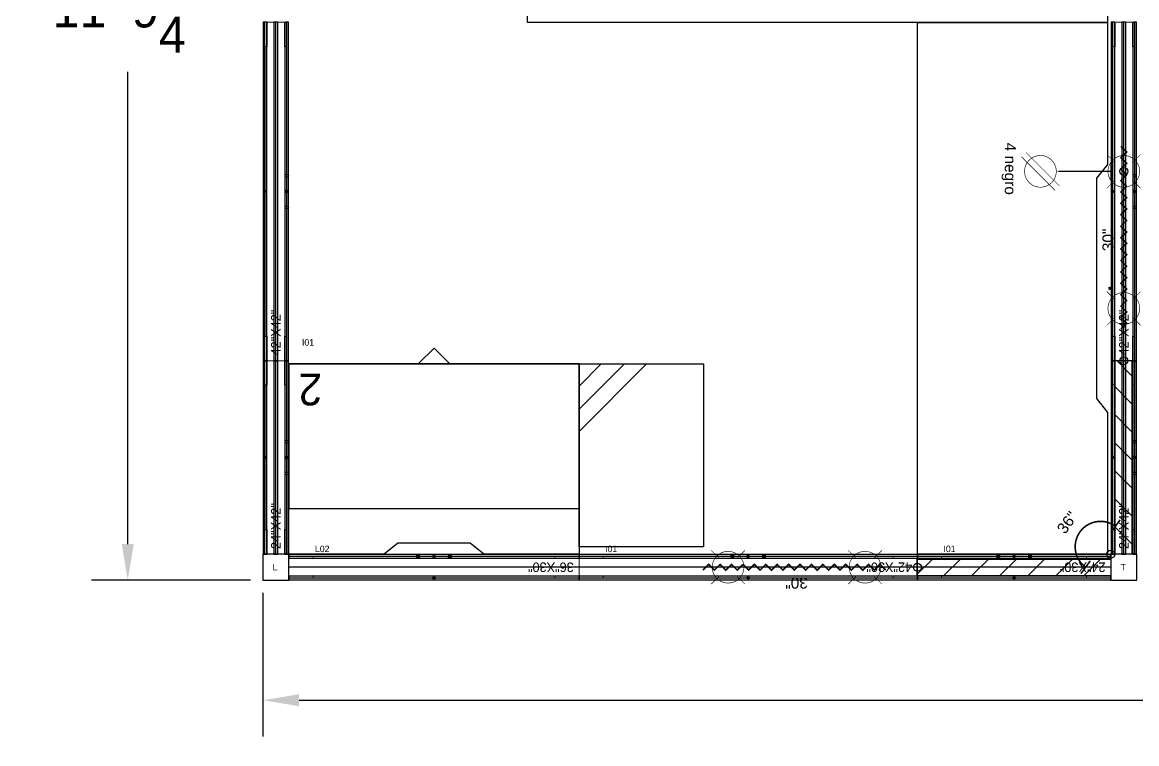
# Model space of a CAD drawing. Header units: inches. Extents: x 126 to 13186, y 9 to 361.
# Drawn here: x 7780.1 to 7918.4, y 21.4 to 110.9 of the extents above; entities that cross this region are included whole.
import ezdxf
from ezdxf.enums import TextEntityAlignment as Align

# ---------------------------------------------------------------- set-up
doc = ezdxf.new("R2010")
doc.units = ezdxf.units.IN
doc.header["$MEASUREMENT"] = 0
for name, color, linetype in [('DD2D', 7, 'Continuous'), ('DD2D_Geometry', 7, 'Continuous'), ('ELECTRI', 7, 'Continuous'), ('ENFASIS NEW', 7, 'Continuous'), ('Id Unión', 7, 'Continuous'), ('LATEFILE', 7, 'Continuous'), ('LATFILE', 7, 'Continuous'), ('LF', 7, 'Continuous'), ('PV-26D', 7, 'Continuous'), ('S7000', 7, 'Continuous'), ('TEXT HARNESS', 7, 'Continuous')]:
    doc.layers.add(name, color=color, linetype=linetype)
doc.styles.add('ARIAL', font='arial.ttf')
doc.styles.get("Standard").update_dxf_attribs({"font": 'stylu.ttf'})
doc.dimstyles.get("Standard").update_dxf_attribs({"dimscale": 25, "dimtxt": 0.18, "dimasz": 0.18, "dimexe": 0.18, "dimexo": 0.0625, "dimgap": 0.09, "dimtad": 0, "dimtih": 1, "dimtoh": 1, "dimzin": 0, "dimdsep": 46, "dimlunit": 4, "dimtxsty": 'Standard', "dimcen": 0.09, "dimadec": 0, "dimazin": 0, "dimtfac": 1, "dimtofl": 0, "dimtmove": 0, "dimatfit": 3, "dimfxl": 1, "dimtolj": 1, "dimtzin": 0, "dimarcsym": 0})

# ---------------------------------------------------------------- blocks, each defined once
blk = doc.blocks.new('829030')
at = {"color": 1, "const_width": 0.002}
for points in [[(0.1385, 0.0265), (0.112, 0.053)], [(0.1915, 0.0265), (0.218, 0.053)], [(0.5705, 0.0265), (0.544, 0.053)], [(0.6235, 0.0265), (0.65, 0.053)], [(0.1385, -0.0265), (0.112, -0.053)], [(0.1915, -0.0265), (0.218, -0.053)], [(0.5705, -0.0265), (0.544, -0.053)], [(0.6235, -0.0265), (0.65, -0.053)]]:
    blk.add_lwpolyline(points, dxfattribs=at)
for points in [[(0.165, -0.05, -1), (0.165, 0.05, -1)], [(0.597, -0.05, 1), (0.597, 0.05, 1)]]:
    blk.add_lwpolyline(points, format="xyb", close=True, dxfattribs=at)
at = {"color": 1}
for points in [[(0.1, 0.009, 0.005, 0.005, 0), (0.118, -0.009, 0.005, 0.005, 0), (0.136, 0.009, 0.005, 0.005, 0), (0.154, -0.009, 0.005, 0.005, 0), (0.172, 0.009, 0.005, 0.005, 0), (0.19, -0.009, 0.005, 0.005, 0), (0.208, 0.009, 0.005, 0.005, 0), (0.226, -0.009, 0.005, 0.005, 0), (0.244, 0.009, 0.005, 0.005, 0), (0.262, -0.009, 0.005, 0.005, 0), (0.28, 0.009, 0.005, 0.005, 0), (0.298, -0.009, 0.005, 0.005, 0), (0.316, 0.009, 0.005, 0.005, 0), (0.334, -0.009, 0.005, 0.005, 0), (0.352, 0.009, 0.005, 0.005, 0), (0.37, -0.009, 0.005, 0.005, 0), (0.388, 0.009, 0.005, 0.005, 0), (0.406, -0.009, 0.005, 0.005, 0), (0.424, 0.009, 0.005, 0.005, 0), (0.442, -0.009, 0.005, 0.005, 0), (0.46, 0.009, 0.005, 0.005, 0), (0.478, -0.009, 0.005, 0.005, 0), (0.496, 0.009, 0.005, 0.005, 0), (0.514, -0.009, 0.005, 0.005, 0), (0.532, 0.009, 0.005, 0.005, 0), (0.55, -0.009, 0, 0, 0)], [(0.676, 0.009, 0.005, 0.005, 0), (0.658, -0.009, 0.005, 0.005, 0), (0.64, 0.009, 0.005, 0.005, 0), (0.622, -0.009, 0.005, 0.005, 0), (0.604, 0.009, 0.005, 0.005, 0), (0.586, -0.009, 0.005, 0.005, 0), (0.568, 0.009, 0.005, 0.005, 0), (0.55, -0.009, 0, 0, 0)]]:
    blk.add_lwpolyline(points, format="xyseb", dxfattribs=at)
blk.add_circle((0, 0), 0.0125, dxfattribs=at)
blk.add_point((0, 0), dxfattribs=at)
at = {"layer": 'TEXT HARNESS', "color": 1, "style": 'ARIAL'}
blk.add_text('30"', height=0.03469, dxfattribs=at).set_placement((0.381, 0.05), align=Align.MIDDLE)
blk = doc.blocks.new('8065E4C')
at = {"color": 1}
for points in [[(0, -0.04, 0.005, 0.005, 0), (0, -0.165, 0.025, 0, 0), (0, -0.2114, 0, 0, 0)], [(-0.0601, -0.309, 0.002, 0.002, 0), (0.046, -0.2029, 0.002, 0.002, 0)], [(-0.046, -0.3231, 0.002, 0.002, 0), (0.0601, -0.217, 0.002, 0.002, 0)]]:
    blk.add_lwpolyline(points, format="xyseb", dxfattribs=at)
at = {"color": 1, "const_width": 0.005}
blk.add_lwpolyline([(0.025, -0.04), (-0.025, -0.04)], dxfattribs=at)
at = {"color": 1, "const_width": 0.002}
blk.add_lwpolyline([(-0.05, -0.263, -1), (0.05, -0.263, -1)], format="xyb", close=True, dxfattribs=at)
at = {"color": 1}
blk.add_circle((0, 0), 0.0125, dxfattribs=at)
blk.add_point((0, 0), dxfattribs=at)
at = {"layer": 'TEXT HARNESS', "color": 1, "style": 'ARIAL'}
blk.add_text('4 negro', height=0.03469, dxfattribs=at).set_placement((-0.0081, -0.363), align=Align.MIDDLE)
blk = doc.blocks.new('*X45')
at = {"color": 0}
for p, q in [((45.2092, -47.6869), (45.2569, -47.6392)), ((45.2923, -47.6922), (45.3453, -47.6392)), ((45.3807, -47.6922), (45.4337, -47.6392)), ((45.4691, -47.6922), (45.5221, -47.6392)), ((45.5575, -47.6922), (45.6105, -47.6392)), ((45.6459, -47.6922), (45.6989, -47.6392)), ((45.7343, -47.6922), (45.7873, -47.6392))]:
    blk.add_line(p, q, dxfattribs=at)
blk = doc.blocks.new('806224')
at = {"color": 1}
for p, q in [((-0.6104, 0), (0, 0)), ((-0.6104, -0.053), (-0.6104, 0)), ((0, 0), (0, -0.053)), ((0, -0.053), (-0.6104, -0.053))]:
    blk.add_line(p, q, dxfattribs=at)
blk.add_blockref('*X45', (-45.8197, 47.6392), dxfattribs=at)
blk = doc.blocks.new('817736')
at = {"color": 3, "const_width": 0.005}
blk.add_lwpolyline([(0.08, 0.04, 1), (-0.08, 0.04)], format="xyb", dxfattribs=at)
for points in [[(-0.055, 0.04), (-0.105, 0.04)], [(0.055, 0.04), (0.105, 0.04)]]:
    blk.add_lwpolyline(points, dxfattribs=at)
at = {"color": 3}
blk.add_circle((0, 0), 0.0125, dxfattribs=at)
blk.add_point((0, 0), dxfattribs=at)
at = {"layer": 'TEXT HARNESS', "color": 3, "style": 'ARIAL'}
blk.add_text('36"', height=0.03469, dxfattribs=at).set_placement((0, 0.17), align=Align.MIDDLE)
blk = doc.blocks.new('DD40102466AB')
at = {"color": 1}
for p, q in [((0.0035, -0.0035), (-0.0035, 0.0035)), ((0.0035, 0.0035), (-0.0035, -0.0035))]:
    blk.add_line(p, q, dxfattribs=at)
blk.add_lwpolyline([(-0.3472, -0.0417), (0.3472, -0.0417), (0.391, -0.0067), (0.838, -0.0067), (0.838, -0.6067), (-0.838, -0.6067), (-0.838, -0.0067), (-0.391, -0.0067)], close=True)
blk.add_point((0, 0))
blk.add_point((0, 0))
blk.add_point((0, 0), dxfattribs=at)
blk = doc.blocks.new('DD40102442AB')
at = {"color": 1}
for p, q in [((0.0035, -0.0035), (-0.0035, 0.0035)), ((0.0035, 0.0035), (-0.0035, -0.0035))]:
    blk.add_line(p, q, dxfattribs=at)
blk.add_point((0, 0))
blk.add_point((0, 0))
blk.add_point((0, 0), dxfattribs=at)
blk = doc.blocks.new('S7012')
for p, q in [((0.18, -0.577), (0.393, -0.364)), ((0.25, -0.577), (0.393, -0.434)), ((0.323, -0.577), (0.393, -0.507))]:
    blk.add_line(p, q)
blk.add_lwpolyline([(0, 0), (0.393, 0), (0.393, -0.577), (0, -0.577)], close=True)
blk = doc.blocks.new('LF4023627S')
for p, q in [((0, 0), (0.914, 0)), ((0, -0.457), (0.914, -0.457))]:
    blk.add_line(p, q)
at = {"layer": 'LATEFILE'}
for p, q in [((0, -0.457), (0, 0)), ((0.914, 0), (0.914, -0.457))]:
    blk.add_line(p, q, dxfattribs=at)
blk.add_lwpolyline([(0.407, -0.457), (0.457, -0.507), (0.507, -0.457)], close=True, dxfattribs=at)
at = {"layer": 'LATFILE', "insert": (0.8103, -0.3262), "char_height": 0.1, "width": 0.07696, "attachment_point": 1}
blk.add_mtext('2', dxfattribs=at)
blk = doc.blocks.new('DD40123072AB')
for p, q in [((-0.915, -0.7687), (-0.915, -0.0067)), ((-0.915, -0.0067), (0.915, -0.0067)), ((0.915, -0.0067), (0.915, -0.7687)), ((0.915, -0.7687), (-0.915, -0.7687))]:
    blk.add_line(p, q)
at = {"layer": 'PV-26D'}
for p, q in [((-0.8345, -0.0687), (-0.8345, -0.1107)), ((-0.8335, -0.0687), (-0.8345, -0.0687)), ((-0.8335, -0.1107), (-0.8335, -0.0687)), ((-0.7385, -0.0627), (-0.8285, -0.0627)), ((-0.8285, -0.0637), (-0.8285, -0.0627)), ((-0.8285, -0.0637), (-0.7385, -0.0637)), ((-0.7385, -0.0637), (-0.7385, -0.0627)), ((-0.7335, -0.0687), (-0.7335, -0.1107)), ((-0.7335, -0.0687), (-0.7325, -0.0687)), ((-0.7325, -0.1107), (-0.7325, -0.0687)), ((0.7325, -0.1107), (0.7325, -0.0687)), ((0.7335, -0.0687), (0.7325, -0.0687)), ((0.7335, -0.0687), (0.7335, -0.1107)), ((0.7385, -0.0627), (0.8285, -0.0627)), ((0.7385, -0.0637), (0.7385, -0.0627)), ((0.8285, -0.0637), (0.7385, -0.0637)), ((0.8285, -0.0637), (0.8285, -0.0627)), ((0.8335, -0.1107), (0.8335, -0.0687)), ((0.8335, -0.0687), (0.8345, -0.0687)), ((0.8345, -0.0687), (0.8345, -0.1107)), ((-0.8212, -0.1009), (-0.8212, -0.1157)), ((-0.8212, -0.1009), (-0.8175, -0.1009)), ((-0.8175, -0.1167), (-0.8175, -0.1009)), ((-0.7527, -0.094), (-0.8143, -0.094)), ((-0.8143, -0.094), (-0.8143, -0.0977)), ((-0.8143, -0.0977), (-0.7527, -0.0977)), ((-0.7527, -0.094), (-0.7527, -0.0977)), ((-0.7495, -0.1009), (-0.7495, -0.1167)), ((-0.7458, -0.1009), (-0.7495, -0.1009)), ((-0.7458, -0.1157), (-0.7458, -0.1009)), ((0.7458, -0.1157), (0.7458, -0.1009)), ((0.7458, -0.1009), (0.7495, -0.1009)), ((0.7495, -0.1009), (0.7495, -0.1167)), ((0.7527, -0.094), (0.8143, -0.094)), ((0.7527, -0.094), (0.7527, -0.0977)), ((0.8143, -0.0977), (0.7527, -0.0977)), ((0.8143, -0.094), (0.8143, -0.0977)), ((0.8175, -0.1167), (0.8175, -0.1009)), ((0.8212, -0.1009), (0.8175, -0.1009)), ((0.8212, -0.1009), (0.8212, -0.1157)), ((-0.8335, -0.1107), (-0.8345, -0.1107)), ((-0.8212, -0.1157), (-0.8285, -0.1157)), ((-0.8285, -0.1157), (-0.8285, -0.1167)), ((-0.8285, -0.1167), (-0.8175, -0.1167)), ((-0.7495, -0.1117), (-0.8175, -0.1117)), ((-0.7495, -0.1119), (-0.8175, -0.1119)), ((-0.8175, -0.1124), (-0.7495, -0.1124)), ((-0.7495, -0.1161), (-0.8175, -0.1161)), ((-0.8175, -0.1166), (-0.7495, -0.1166)), ((-0.7495, -0.1167), (-0.8175, -0.1167)), ((-0.7495, -0.1167), (-0.7385, -0.1167)), ((-0.7385, -0.1157), (-0.7458, -0.1157)), ((-0.7385, -0.1157), (-0.7385, -0.1167)), ((-0.7335, -0.1107), (-0.7325, -0.1107)), ((0.7335, -0.1107), (0.7325, -0.1107)), ((0.7385, -0.1157), (0.7458, -0.1157)), ((0.7385, -0.1157), (0.7385, -0.1167)), ((0.7495, -0.1167), (0.7385, -0.1167)), ((0.7495, -0.1117), (0.8175, -0.1117)), ((0.7495, -0.1119), (0.8175, -0.1119)), ((0.8175, -0.1124), (0.7495, -0.1124)), ((0.7495, -0.1161), (0.8175, -0.1161)), ((0.8175, -0.1166), (0.7495, -0.1166)), ((0.7495, -0.1167), (0.8175, -0.1167)), ((0.8285, -0.1167), (0.8175, -0.1167)), ((0.8212, -0.1157), (0.8285, -0.1157)), ((0.8285, -0.1157), (0.8285, -0.1167)), ((0.8335, -0.1107), (0.8345, -0.1107))]:
    blk.add_line(p, q, dxfattribs=at)
at = {"layer": 'PV-26D', "extrusion": (0, 0, -1)}
for centre, radius, start, end in [((0.8285, -0.0687), 0.006, 0, 90), ((0.7385, -0.0687), 0.006, 90, 180), ((-0.7385, -0.0687), 0.006, 0, 90), ((-0.8285, -0.0687), 0.006, 90, 180), ((0.8143, -0.1009), 0.00691, 0, 90), ((0.7527, -0.1009), 0.00691, 90, 180), ((-0.7527, -0.1009), 0.00691, 0, 90), ((-0.8143, -0.1009), 0.00691, 90, 180), ((0.8285, -0.1107), 0.006, 270, 0), ((0.7385, -0.1107), 0.006, 180, 270), ((-0.7385, -0.1107), 0.006, 270, 0), ((-0.8285, -0.1107), 0.006, 180, 270)]:
    blk.add_arc(centre, radius, start, end, dxfattribs=at)
at = {"layer": 'PV-26D'}
for centre, radius, start, end in [((-0.8285, -0.0687), 0.005, 90, 180), ((-0.7385, -0.0687), 0.005, 0, 90), ((0.7385, -0.0687), 0.005, 90, 180), ((0.8285, -0.0687), 0.005, 0, 90), ((-0.8143, -0.1009), 0.00318, 90, 180), ((-0.7527, -0.1009), 0.00318, 0, 90), ((0.7527, -0.1009), 0.00318, 90, 180), ((0.8143, -0.1009), 0.00318, 0, 90), ((-0.8285, -0.1107), 0.005, 180, 270), ((-0.7385, -0.1107), 0.005, 270, 0), ((0.7385, -0.1107), 0.005, 180, 270), ((0.8285, -0.1107), 0.005, 270, 0)]:
    blk.add_arc(centre, radius, start, end, dxfattribs=at)
for points in [[(-0.8175, -0.1167), (-0.8197, -0.1167), (-0.8212, -0.1163), (-0.8212, -0.1157)], [(-0.7458, -0.1157), (-0.7458, -0.1163), (-0.7473, -0.1167), (-0.7495, -0.1167)], [(0.7458, -0.1157), (0.7458, -0.1163), (0.7473, -0.1167), (0.7495, -0.1167)], [(0.8175, -0.1167), (0.8197, -0.1167), (0.8212, -0.1163), (0.8212, -0.1157)]]:
    blk.add_rational_spline(points, [1, 0.804737854124, 0.804737854124, 1], degree=3, dxfattribs=at)
blk = doc.blocks.new('DD40102436AB')
at = {"color": 1}
for p, q in [((0.0035, -0.0035), (-0.0035, 0.0035)), ((0.0035, 0.0035), (-0.0035, -0.0035))]:
    blk.add_line(p, q, dxfattribs=at)
blk.add_lwpolyline([(-0.1137, -0.0417), (0.1137, -0.0417), (0.1575, -0.0067), (0.4575, -0.0067), (0.4575, -0.6067), (-0.4575, -0.6067), (-0.4575, -0.0067), (-0.1575, -0.0067)], close=True)
blk.add_point((0, 0))
blk.add_point((0, 0))
blk.add_point((0, 0), dxfattribs=at)
blk = doc.blocks.new('DD101024422D')
at = {"color": 1}
for p, q in [((0.3015, 0.0379), (0.3085, 0.0308)), ((0.3015, 0.0308), (0.3085, 0.0379)), ((0.3015, -0.0379), (0.3085, -0.0308)), ((0.3015, -0.0308), (0.3085, -0.0379))]:
    blk.add_line(p, q, dxfattribs=at)
at = {"color": 1, "linetype": 'Continuous', "lineweight": 0}
for p, q in [((0, -0.0255), (0, 0.0255)), ((0.0017, 0.0275), (0.0218, 0.0275)), ((0.002, 0.0275), (0.0215, 0.0275)), ((0.0747, 0.0275), (0.0215, 0.0275)), ((0.0747, 0.0275), (0.075, 0.0275)), ((0.0765, 0.026), (0.0765, 0.0343)), ((0.5335, 0.0343), (0.0765, 0.0343)), ((0.5335, 0.0343), (0.5335, 0.026)), ((0.5353, 0.0275), (0.535, 0.0275)), ((0.5353, 0.0275), (0.5885, 0.0275)), ((0.6083, 0.0275), (0.5882, 0.0275)), ((0.608, 0.0275), (0.5885, 0.0275)), ((0.61, -0.0255), (0.61, 0.0255)), ((0.025, -0.0275), (0.002, -0.0275)), ((0.025, -0.0275), (0.0747, -0.0275)), ((0.0747, -0.0275), (0.075, -0.0275)), ((0.0765, -0.0343), (0.0765, -0.026)), ((0.5335, -0.0343), (0.0765, -0.0343)), ((0.5335, -0.026), (0.5335, -0.0343)), ((0.5353, -0.0275), (0.535, -0.0275)), ((0.585, -0.0275), (0.5353, -0.0275)), ((0.585, -0.0275), (0.608, -0.0275))]:
    blk.add_line(p, q, dxfattribs=at)
at = {"color": 1}
for centre in [(0.255, -0.0343), (0.355, -0.0343)]:
    blk.add_circle(centre, 0.005, dxfattribs=at)
at = {"color": 1, "linetype": 'Continuous', "lineweight": 0}
for centre, radius, start, end in [((0.002, 0.0255), 0.00203, 90, 180), ((0.075, 0.026), 0.00151, 10.021, 90), ((0.075, 0.026), 0.00151, 0, 10.021), ((0.535, 0.026), 0.00151, 90, 169.979), ((0.535, 0.026), 0.00151, 169.979, 180), ((0.535, 0.026), 0.00151, 169.979, 180), ((0.608, 0.0255), 0.00203, 0, 90), ((0.002, -0.0255), 0.00203, 180, 270), ((0.075, -0.026), 0.00151, 270, 349.979), ((0.075, -0.026), 0.00151, 349.979, 0), ((0.535, -0.026), 0.00151, 180, 190.021), ((0.535, -0.026), 0.00151, 180, 190.021), ((0.535, -0.026), 0.00151, 190.021, 270), ((0.608, -0.0255), 0.00203, 270, 0)]:
    blk.add_arc(centre, radius, start, end, dxfattribs=at)
at = {"color": 1}
for p in [(0.305, 0.0343), (0.305, -0.0343)]:
    blk.add_point(p, dxfattribs=at)
at = {"insert": (0.0165, 0.0151), "char_height": 0.03, "attachment_point": 1}
blk.add_mtext_dynamic_manual_height_columns('24"X42"', width=75.494015, gutter_width=12.5, heights=[0], dxfattribs=at)
blk = doc.blocks.new('SPACE_DD10102442')
blk.add_blockref('DD101024422D', (0, 0))
blk = doc.blocks.new('DD101042422D')
at = {"color": 1}
for p, q in [((0.53, 0.0379), (0.537, 0.0308)), ((0.53, 0.0308), (0.537, 0.0379)), ((0.53, -0.0379), (0.537, -0.0308)), ((0.53, -0.0308), (0.537, -0.0379))]:
    blk.add_line(p, q, dxfattribs=at)
at = {"color": 1, "linetype": 'Continuous', "lineweight": 0}
for p, q in [((0, -0.0255), (0, 0.0255)), ((0.0017, 0.0275), (0.0218, 0.0275)), ((0.002, 0.0275), (0.0215, 0.0275)), ((0.0747, 0.0275), (0.0215, 0.0275)), ((0.0747, 0.0275), (0.075, 0.0275)), ((0.0765, 0.026), (0.0765, 0.0343)), ((0.9905, 0.0343), (0.0765, 0.0343)), ((0.9905, 0.0343), (0.9905, 0.026)), ((0.9923, 0.0275), (0.992, 0.0275)), ((0.9923, 0.0275), (1.0455, 0.0275)), ((1.0653, 0.0275), (1.0452, 0.0275)), ((1.065, 0.0275), (1.0455, 0.0275)), ((1.067, -0.0255), (1.067, 0.0255)), ((0.025, -0.0275), (0.002, -0.0275)), ((0.025, -0.0275), (0.0747, -0.0275)), ((0.0747, -0.0275), (0.075, -0.0275)), ((0.0765, -0.0343), (0.0765, -0.026)), ((0.9905, -0.0343), (0.0765, -0.0343)), ((0.9905, -0.026), (0.9905, -0.0343)), ((0.9923, -0.0275), (0.992, -0.0275)), ((1.042, -0.0275), (0.9923, -0.0275)), ((1.042, -0.0275), (1.065, -0.0275))]:
    blk.add_line(p, q, dxfattribs=at)
at = {"color": 1}
for centre in [(0.4835, -0.0343), (0.5835, -0.0343)]:
    blk.add_circle(centre, 0.005, dxfattribs=at)
at = {"color": 1, "linetype": 'Continuous', "lineweight": 0}
for centre, radius, start, end in [((0.002, 0.0255), 0.00203, 90, 180), ((0.075, 0.026), 0.00151, 10.021, 90), ((0.075, 0.026), 0.00151, 0, 10.021), ((0.992, 0.026), 0.00151, 90, 169.979), ((0.992, 0.026), 0.00151, 169.979, 180), ((0.992, 0.026), 0.00151, 169.979, 180), ((1.065, 0.0255), 0.00203, 0, 90), ((0.002, -0.0255), 0.00203, 180, 270), ((0.075, -0.026), 0.00151, 270, 349.979), ((0.075, -0.026), 0.00151, 349.979, 0), ((0.992, -0.026), 0.00151, 180, 190.021), ((0.992, -0.026), 0.00151, 180, 190.021), ((0.992, -0.026), 0.00151, 190.021, 270), ((1.065, -0.0255), 0.00203, 270, 0)]:
    blk.add_arc(centre, radius, start, end, dxfattribs=at)
at = {"color": 1}
for p in [(0.5335, 0.0343), (0.5335, -0.0343)]:
    blk.add_point(p, dxfattribs=at)
at = {"insert": (0.0165, 0.0151), "char_height": 0.03, "attachment_point": 1}
blk.add_mtext_dynamic_manual_height_columns('42"X42"', width=75.494015, gutter_width=12.5, heights=[0], dxfattribs=at)
blk = doc.blocks.new('SPACE_DD10104242')
blk.add_blockref('DD101042422D', (0, 0))
blk = doc.blocks.new('DD101024302D')
at = {"color": 6}
for p, q in [((0.3015, 0.0379), (0.3085, 0.0308)), ((0.3015, 0.0308), (0.3085, 0.0379)), ((0.3015, -0.0379), (0.3085, -0.0308)), ((0.3015, -0.0308), (0.3085, -0.0379))]:
    blk.add_line(p, q, dxfattribs=at)
at = {"color": 6, "linetype": 'Continuous', "lineweight": 0}
for p, q in [((0, -0.0255), (0, 0.0255)), ((0.0017, 0.0275), (0.0218, 0.0275)), ((0.002, 0.0275), (0.0215, 0.0275)), ((0.0747, 0.0275), (0.0215, 0.0275)), ((0.0747, 0.0275), (0.075, 0.0275)), ((0.0765, 0.026), (0.0765, 0.0343)), ((0.5335, 0.0343), (0.0765, 0.0343)), ((0.5335, 0.0343), (0.5335, 0.026)), ((0.5353, 0.0275), (0.535, 0.0275)), ((0.5353, 0.0275), (0.5885, 0.0275)), ((0.6083, 0.0275), (0.5882, 0.0275)), ((0.608, 0.0275), (0.5885, 0.0275)), ((0.61, -0.0255), (0.61, 0.0255)), ((0.025, -0.0275), (0.002, -0.0275)), ((0.025, -0.0275), (0.0747, -0.0275)), ((0.0747, -0.0275), (0.075, -0.0275)), ((0.0765, -0.0343), (0.0765, -0.026)), ((0.5335, -0.0343), (0.0765, -0.0343)), ((0.5335, -0.026), (0.5335, -0.0343)), ((0.5353, -0.0275), (0.535, -0.0275)), ((0.585, -0.0275), (0.5353, -0.0275)), ((0.585, -0.0275), (0.608, -0.0275))]:
    blk.add_line(p, q, dxfattribs=at)
at = {"color": 6}
for centre in [(0.255, -0.0343), (0.355, -0.0343)]:
    blk.add_circle(centre, 0.005, dxfattribs=at)
at = {"color": 6, "linetype": 'Continuous', "lineweight": 0}
for centre, radius, start, end in [((0.002, 0.0255), 0.00203, 90, 180), ((0.075, 0.026), 0.00151, 10.021, 90), ((0.075, 0.026), 0.00151, 0, 10.021), ((0.535, 0.026), 0.00151, 90, 169.979), ((0.535, 0.026), 0.00151, 169.979, 180), ((0.535, 0.026), 0.00151, 169.979, 180), ((0.608, 0.0255), 0.00203, 0, 90), ((0.002, -0.0255), 0.00203, 180, 270), ((0.075, -0.026), 0.00151, 270, 349.979), ((0.075, -0.026), 0.00151, 349.979, 0), ((0.535, -0.026), 0.00151, 180, 190.021), ((0.535, -0.026), 0.00151, 180, 190.021), ((0.535, -0.026), 0.00151, 190.021, 270), ((0.608, -0.0255), 0.00203, 270, 0)]:
    blk.add_arc(centre, radius, start, end, dxfattribs=at)
at = {"color": 6}
for p in [(0.305, 0.0343), (0.305, -0.0343)]:
    blk.add_point(p, dxfattribs=at)
at = {"insert": (0.0165, 0.0151), "char_height": 0.03, "attachment_point": 1}
blk.add_mtext_dynamic_manual_height_columns('24"X30"', width=75.494015, gutter_width=12.5, heights=[0], dxfattribs=at)
blk = doc.blocks.new('SPACE_DD10102430')
blk.add_blockref('DD101024302D', (0, 0))
blk = doc.blocks.new('DD101042302D')
at = {"color": 6}
for p, q in [((0.53, 0.0379), (0.537, 0.0308)), ((0.53, 0.0308), (0.537, 0.0379)), ((0.53, -0.0379), (0.537, -0.0308)), ((0.53, -0.0308), (0.537, -0.0379))]:
    blk.add_line(p, q, dxfattribs=at)
at = {"color": 6, "linetype": 'Continuous', "lineweight": 0}
for p, q in [((0, -0.0255), (0, 0.0255)), ((0.0017, 0.0275), (0.0218, 0.0275)), ((0.002, 0.0275), (0.0215, 0.0275)), ((0.0747, 0.0275), (0.0215, 0.0275)), ((0.0747, 0.0275), (0.075, 0.0275)), ((0.0765, 0.026), (0.0765, 0.0343)), ((0.9905, 0.0343), (0.0765, 0.0343)), ((0.9905, 0.0343), (0.9905, 0.026)), ((0.9923, 0.0275), (0.992, 0.0275)), ((0.9923, 0.0275), (1.0455, 0.0275)), ((1.0653, 0.0275), (1.0452, 0.0275)), ((1.065, 0.0275), (1.0455, 0.0275)), ((1.067, -0.0255), (1.067, 0.0255)), ((0.025, -0.0275), (0.002, -0.0275)), ((0.025, -0.0275), (0.0747, -0.0275)), ((0.0747, -0.0275), (0.075, -0.0275)), ((0.0765, -0.0343), (0.0765, -0.026)), ((0.9905, -0.0343), (0.0765, -0.0343)), ((0.9905, -0.026), (0.9905, -0.0343)), ((0.9923, -0.0275), (0.992, -0.0275)), ((1.042, -0.0275), (0.9923, -0.0275)), ((1.042, -0.0275), (1.065, -0.0275))]:
    blk.add_line(p, q, dxfattribs=at)
at = {"color": 6}
for centre in [(0.4835, -0.0343), (0.5835, -0.0343)]:
    blk.add_circle(centre, 0.005, dxfattribs=at)
at = {"color": 6, "linetype": 'Continuous', "lineweight": 0}
for centre, radius, start, end in [((0.002, 0.0255), 0.00203, 90, 180), ((0.075, 0.026), 0.00151, 10.021, 90), ((0.075, 0.026), 0.00151, 0, 10.021), ((0.992, 0.026), 0.00151, 90, 169.979), ((0.992, 0.026), 0.00151, 169.979, 180), ((0.992, 0.026), 0.00151, 169.979, 180), ((1.065, 0.0255), 0.00203, 0, 90), ((0.002, -0.0255), 0.00203, 180, 270), ((0.075, -0.026), 0.00151, 270, 349.979), ((0.075, -0.026), 0.00151, 349.979, 0), ((0.992, -0.026), 0.00151, 180, 190.021), ((0.992, -0.026), 0.00151, 180, 190.021), ((0.992, -0.026), 0.00151, 190.021, 270), ((1.065, -0.0255), 0.00203, 270, 0)]:
    blk.add_arc(centre, radius, start, end, dxfattribs=at)
at = {"color": 6}
for p in [(0.5335, 0.0343), (0.5335, -0.0343)]:
    blk.add_point(p, dxfattribs=at)
at = {"insert": (0.0165, 0.0151), "char_height": 0.03, "attachment_point": 1}
blk.add_mtext_dynamic_manual_height_columns('42"X30"', width=75.494015, gutter_width=12.5, heights=[0], dxfattribs=at)
blk = doc.blocks.new('SPACE_DD10104230')
blk.add_blockref('DD101042302D', (0, 0))
blk = doc.blocks.new('DD101036302D')
at = {"color": 6}
for p, q in [((0.454, 0.0379), (0.461, 0.0308)), ((0.454, 0.0308), (0.461, 0.0379)), ((0.454, -0.0379), (0.461, -0.0308)), ((0.454, -0.0308), (0.461, -0.0379))]:
    blk.add_line(p, q, dxfattribs=at)
at = {"color": 6, "linetype": 'Continuous', "lineweight": 0}
for p, q in [((0, -0.0255), (0, 0.0255)), ((0.0017, 0.0275), (0.0218, 0.0275)), ((0.002, 0.0275), (0.0215, 0.0275)), ((0.0747, 0.0275), (0.0215, 0.0275)), ((0.0747, 0.0275), (0.075, 0.0275)), ((0.0765, 0.026), (0.0765, 0.0343)), ((0.8385, 0.0343), (0.0765, 0.0343)), ((0.8385, 0.0343), (0.8385, 0.026)), ((0.8403, 0.0275), (0.84, 0.0275)), ((0.8403, 0.0275), (0.8935, 0.0275)), ((0.9133, 0.0275), (0.8932, 0.0275)), ((0.913, 0.0275), (0.8935, 0.0275)), ((0.915, -0.0255), (0.915, 0.0255)), ((0.025, -0.0275), (0.002, -0.0275)), ((0.025, -0.0275), (0.0747, -0.0275)), ((0.0747, -0.0275), (0.075, -0.0275)), ((0.0765, -0.0343), (0.0765, -0.026)), ((0.8385, -0.0343), (0.0765, -0.0343)), ((0.8385, -0.026), (0.8385, -0.0343)), ((0.8403, -0.0275), (0.84, -0.0275)), ((0.89, -0.0275), (0.8403, -0.0275)), ((0.89, -0.0275), (0.913, -0.0275))]:
    blk.add_line(p, q, dxfattribs=at)
at = {"color": 6}
for centre in [(0.4075, -0.0343), (0.5075, -0.0343)]:
    blk.add_circle(centre, 0.005, dxfattribs=at)
at = {"color": 6, "linetype": 'Continuous', "lineweight": 0}
for centre, radius, start, end in [((0.002, 0.0255), 0.00203, 90, 180), ((0.075, 0.026), 0.00151, 10.021, 90), ((0.075, 0.026), 0.00151, 0, 10.021), ((0.84, 0.026), 0.00151, 90, 169.979), ((0.84, 0.026), 0.00151, 169.979, 180), ((0.84, 0.026), 0.00151, 169.979, 180), ((0.913, 0.0255), 0.00203, 0, 90), ((0.002, -0.0255), 0.00203, 180, 270), ((0.075, -0.026), 0.00151, 270, 349.979), ((0.075, -0.026), 0.00151, 349.979, 0), ((0.84, -0.026), 0.00151, 180, 190.021), ((0.84, -0.026), 0.00151, 180, 190.021), ((0.84, -0.026), 0.00151, 190.021, 270), ((0.913, -0.0255), 0.00203, 270, 0)]:
    blk.add_arc(centre, radius, start, end, dxfattribs=at)
at = {"color": 6}
for p in [(0.4575, 0.0343), (0.4575, -0.0343)]:
    blk.add_point(p, dxfattribs=at)
at = {"insert": (0.0165, 0.0151), "char_height": 0.03, "attachment_point": 1}
blk.add_mtext_dynamic_manual_height_columns('36"X30"', width=75.494015, gutter_width=12.5, heights=[0], dxfattribs=at)
blk = doc.blocks.new('SPACE_DD10103630')
blk.add_blockref('DD101036302D', (0, 0))
blk = doc.blocks.new('*D85')
at = {"color": 0, "lineweight": -2, "transparency": 16777216}
for p, q in [((7809.96, 40.11), (7809.96, 22.28)), ((8234.29, 40.11), (8234.29, 22.28)), ((7814.46, 26.78), (8008.85, 26.78)), ((8229.79, 26.78), (8035.4, 26.78))]:
    blk.add_line(p, q, dxfattribs=at)
at = {"color": 0, "transparency": 16777216}
for points in [[(7814.46, 27.53), (7814.46, 26.03), (7809.96, 26.78)], [(8229.79, 27.53), (8229.79, 26.03), (8234.29, 26.78)]]:
    blk.add_solid(points, dxfattribs=at)
at = {"layer": 'Defpoints', "color": 0, "transparency": 16777216}
for p in [(7809.96, 41.67), (8234.29, 41.67), (8234.29, 26.78)]:
    blk.add_point(p, dxfattribs=at)
at = {"color": 0, "transparency": 16777216, "insert": (8022.13, 26.78), "char_height": 4.5, "attachment_point": 5}
blk.add_mtext('\\A1;35\'-4{\\H1.000000x;\\S1/4;}"', dxfattribs=at)
blk = doc.blocks.new('*D86')
at = {"color": 0, "lineweight": -2, "transparency": 16777216}
for p, q in [((7808.4, 183.41), (7788.68, 183.41)), ((7793.18, 178.91), (7793.18, 120.29)), ((7793.18, 46.17), (7793.18, 104.79)), ((7808.4, 41.67), (7788.68, 41.67))]:
    blk.add_line(p, q, dxfattribs=at)
at = {"color": 0, "transparency": 16777216}
for points in [[(7792.43, 178.91), (7793.93, 178.91), (7793.18, 183.41)], [(7792.43, 46.17), (7793.93, 46.17), (7793.18, 41.67)]]:
    blk.add_solid(points, dxfattribs=at)
at = {"layer": 'Defpoints', "color": 0, "transparency": 16777216}
for p in [(7793.18, 183.41), (7809.96, 183.41), (7809.96, 41.67)]:
    blk.add_point(p, dxfattribs=at)
at = {"color": 0, "transparency": 16777216, "insert": (7793.18, 112.54), "char_height": 4.5, "attachment_point": 5}
blk.add_mtext('\\A1;11\'-9{\\H1.000000x;\\S3/4;}"', dxfattribs=at)

msp = doc.modelspace()

# ---------------------------------------------------------------- linework, layer by layer
at = {"layer": 'DD2D'}
for p, q in [((7810.219, 68.919), (7810.219, 110.927)), ((7811.57, 68.919), (7811.57, 110.927)), ((7811.57, 68.919), (7811.57, 110.927)), ((7812.92, 68.919), (7812.92, 110.927)), ((7915.495, 68.919), (7915.495, 110.927)), ((7916.845, 68.919), (7916.845, 110.927)), ((7916.845, 68.919), (7916.845, 110.927)), ((7918.196, 68.919), (7918.196, 110.927)), ((7810.219, 44.903), (7810.219, 68.919)), ((7811.57, 68.919), (7811.57, 68.923)), ((7811.57, 44.903), (7811.57, 68.919)), ((7811.57, 44.903), (7811.57, 68.919)), ((7812.92, 44.903), (7812.92, 68.919)), ((7915.495, 44.903), (7915.495, 68.919)), ((7916.845, 68.919), (7916.845, 68.923)), ((7916.845, 44.903), (7916.845, 68.919)), ((7916.845, 44.903), (7916.845, 68.919)), ((7918.196, 44.903), (7918.196, 68.919)), ((7849.208, 44.639), (7813.184, 44.639)), ((7891.215, 44.639), (7849.208, 44.639)), ((7915.231, 44.639), (7891.215, 44.639)), ((7813.184, 43.289), (7813.18, 43.289)), ((7849.208, 43.289), (7813.184, 43.289)), ((7849.208, 43.289), (7849.204, 43.289)), ((7891.215, 43.289), (7849.208, 43.289)), ((7891.215, 43.289), (7891.212, 43.289)), ((7915.231, 43.289), (7891.215, 43.289)), ((7849.208, 41.938), (7813.184, 41.938)), ((7891.215, 41.938), (7849.208, 41.938)), ((7915.231, 41.938), (7891.215, 41.938))]:
    msp.add_line(p, q, dxfattribs=at)
at = {"layer": 'DD2D_Geometry'}
for points in [[(7810.456, 68.919), (7810.456, 110.927), (7809.983, 110.927), (7809.983, 68.919)], [(7811.806, 68.919), (7811.806, 110.927), (7811.334, 110.927), (7811.334, 68.919)], [(7813.156, 68.919), (7813.156, 110.927), (7812.684, 110.927), (7812.684, 68.919)], [(7915.731, 68.919), (7915.731, 110.927), (7915.259, 110.927), (7915.259, 68.919)], [(7917.082, 68.919), (7917.082, 110.927), (7916.609, 110.927), (7916.609, 68.919)], [(7918.432, 68.919), (7918.432, 110.927), (7917.96, 110.927), (7917.96, 68.919)], [(7810.456, 44.903), (7810.456, 68.919), (7809.983, 68.919), (7809.983, 44.903)], [(7811.806, 44.903), (7811.806, 68.919), (7811.334, 68.919), (7811.334, 44.903)], [(7811.57, 68.919), (7811.57, 68.919), (7811.57, 68.923), (7811.57, 68.923)], [(7813.156, 44.903), (7813.156, 68.919), (7812.684, 68.919), (7812.684, 44.903)], [(7915.731, 44.903), (7915.731, 68.919), (7915.259, 68.919), (7915.259, 44.903)], [(7917.082, 44.903), (7917.082, 68.919), (7916.609, 68.919), (7916.609, 44.903)], [(7916.845, 68.919), (7916.845, 68.919), (7916.845, 68.923), (7916.845, 68.923)], [(7918.432, 44.903), (7918.432, 68.919), (7917.96, 68.919), (7917.96, 44.903)], [(7813.184, 44.903), (7809.96, 44.903), (7809.96, 41.675), (7813.184, 41.675)], [(7849.208, 44.875), (7813.184, 44.875), (7813.184, 44.403), (7849.208, 44.403)], [(7891.215, 44.875), (7849.208, 44.875), (7849.208, 44.403), (7891.215, 44.403)], [(7915.231, 44.875), (7891.215, 44.875), (7891.215, 44.403), (7915.231, 44.403)], [(7918.46, 44.903), (7915.235, 44.903), (7915.235, 41.675), (7918.46, 41.675)], [(7849.204, 43.289), (7849.208, 43.289), (7849.208, 43.289), (7849.204, 43.289)], [(7891.212, 43.289), (7891.215, 43.289), (7891.215, 43.289), (7891.212, 43.289)], [(7849.208, 42.175), (7813.184, 42.175), (7813.184, 41.702), (7849.208, 41.702)], [(7891.215, 42.175), (7849.208, 42.175), (7849.208, 41.702), (7891.215, 41.702)], [(7915.231, 42.175), (7891.215, 42.175), (7891.215, 41.702), (7915.231, 41.702)]]:
    msp.add_lwpolyline(points, close=True, dxfattribs=at)

# ---------------------------------------------------------------- block references
at = {"layer": 'DD2D_Geometry', "xscale": 39.3700787401575, "yscale": 39.3700787401575, "zscale": 39.3700787401575}
for name, p, rotation in [('SPACE_DD10104242', (7811.57, 68.919), 90), ('SPACE_DD10104242', (7916.845, 68.919), 90), ('SPACE_DD10102442', (7811.57, 44.903), 90), ('SPACE_DD10102442', (7916.845, 44.903), 90), ('SPACE_DD10103630', (7849.208, 43.289), 179.9999999999999), ('SPACE_DD10104230', (7891.215, 43.289), 180), ('SPACE_DD10102430', (7915.231, 43.289), 180)]:
    msp.add_blockref(name, p, dxfattribs=dict(at, rotation=rotation))
at = {"layer": 'ELECTRI', "xscale": 39.3700787401575, "yscale": 39.3700787401575, "zscale": 39.3700787401575}
for name, p, rotation in [('8065E4C', (7916.843, 92.423), 270), ('829030', (7916.843, 68.919), 89.99999999999999), ('806224', (7917.846, 44.903), 270), ('817736', (7915.225, 44.903), 53.95307890571179), ('829030', (7891.213, 43.289), 180)]:
    msp.add_blockref(name, p, dxfattribs=dict(at, rotation=rotation))
msp.add_blockref('806224', (7915.229, 44.292), dxfattribs=at)
at = {"layer": 'ENFASIS NEW', "xscale": 39.3700787401575, "yscale": 39.3700787401575, "zscale": 39.3700787401575}
msp.add_blockref('DD40123072AB', (7878.814, 141.153), dxfattribs=at)
for name, p, rotation in [('DD40102466AB', (7915.101, 77.897), 270), ('DD40102436AB', (7831.196, 44.641), 180), ('DD40102442AB', (7870.212, 44.641), 180)]:
    msp.add_blockref(name, p, dxfattribs=dict(at, rotation=rotation))
at = {"layer": 'LF', "xscale": 39.3700787401575, "yscale": 39.3700787401575, "zscale": 39.3700787401575, "rotation": 180}
msp.add_blockref('LF4023627S', (7849.208, 50.534), dxfattribs=at)
at = {"layer": 'S7000', "xscale": 39.3700787401575, "yscale": 39.3700787401575, "zscale": 39.3700787401575, "rotation": 180}
msp.add_blockref('S7012', (7864.68, 45.81), dxfattribs=at)

# ---------------------------------------------------------------- texts
at = {"layer": 'DD2D_Geometry'}
for s, p in [('L', (7811.166, 42.885)), ('T', (7916.442, 42.885))]:
    msp.add_text(s, height=0.807, dxfattribs=at).set_placement(p)
at = {"layer": 'Id Unión'}
for s, p in [('I01', (7814.809, 70.791)), ('L02', (7816.421, 45.159)), ('I01', (7852.445, 45.159)), ('I01', (7894.453, 45.159))]:
    msp.add_text(s, height=0.8071, dxfattribs=at).set_placement(p)

# ---------------------------------------------------------------- dimensions: what is measured, and where the dimension line sits
dim = msp.add_linear_dim(base=(7793.181, 183.407), p1=(7809.96, 41.675), p2=(7809.96, 183.407), angle=90, dimstyle='Standard')
dim.commit()
dim.dimension.update_dxf_attribs({"geometry": '*D86', "text_midpoint": (7793.181, 112.541)})
dim = msp.add_linear_dim(base=(8234.291, 26.782), p1=(7809.96, 41.675), p2=(8234.291, 41.675), dimstyle='Standard')
dim.commit()
dim.dimension.update_dxf_attribs({"geometry": '*D85', "text_midpoint": (8022.125, 26.782)})

doc.saveas('drawing.dxf')
